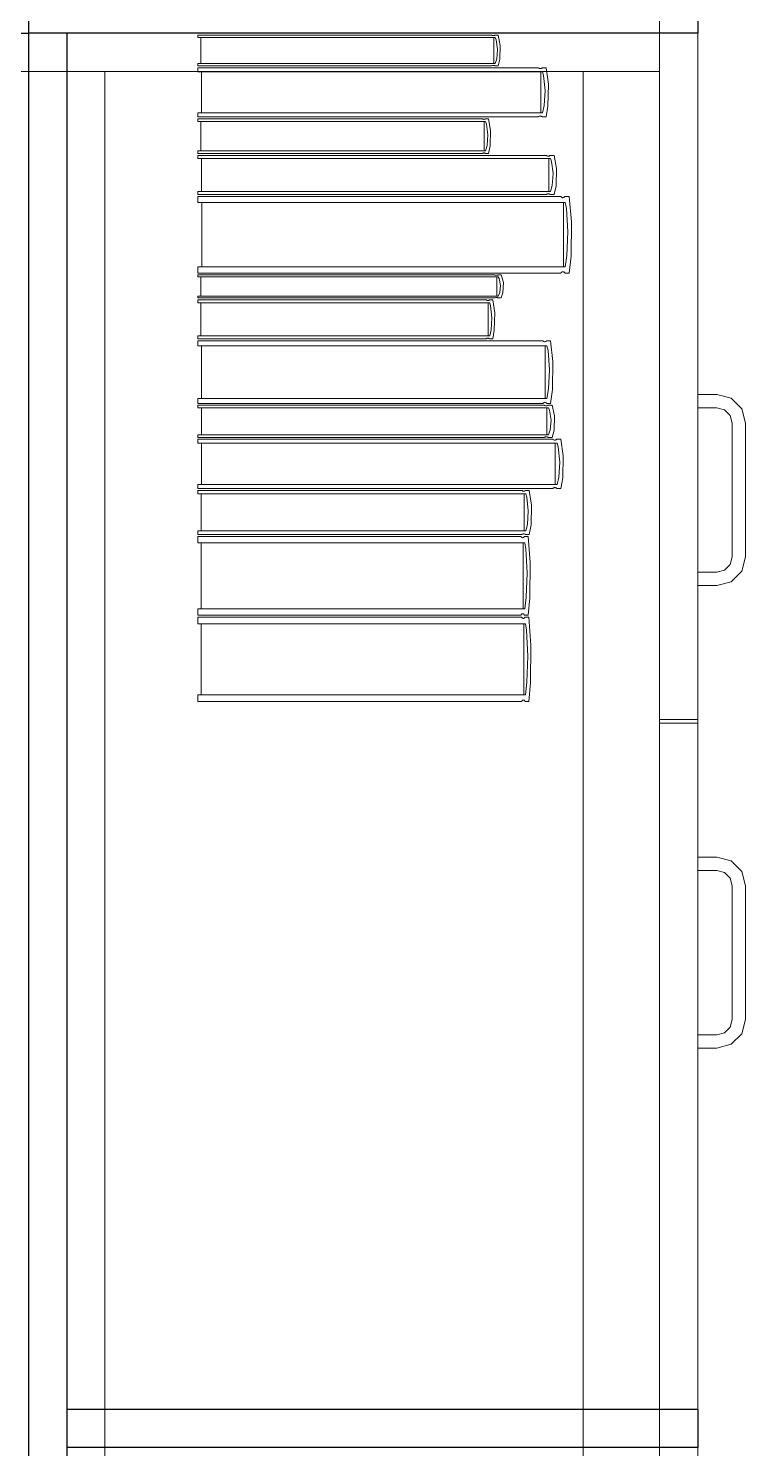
# Model space of a CAD drawing. Header units: inches. Extents: x -38 to 5698, y -33 to 92.
# Drawn here: x 105.21 to 105.585, y 25.155 to 25.898 of the extents above; entities that cross this region are included whole.
import ezdxf

# ---------------------------------------------------------------- set-up
doc = ezdxf.new("R2010")
doc.units = ezdxf.units.IN
doc.header["$MEASUREMENT"] = 0
doc.set_wipeout_variables(frame=1)
doc.linetypes.add('Wipeout_Contour', pattern=[1, 0, -1])
doc.layers.add('Interior - Mobiliario', color=7, linetype='Continuous')

msp = doc.modelspace()

# ---------------------------------------------------------------- linework, layer by layer
at = {"layer": 'Interior - Mobiliario', "color": 175, "linetype": 'Continuous', "lineweight": 13}
for p, q in [((105.23026, 25.89599), (105.23026, 24.43599)), ((105.54026, 25.89599), (105.23026, 25.89599)), ((105.54026, 24.43599), (105.54026, 25.89599)), ((105.45552, 25.88753), (105.45512, 25.88257)), ((105.45683, 25.8824), (105.45702, 25.88961)), ((105.4544, 25.88016), (105.29892, 25.88016)), ((105.29892, 25.88016), (105.29892, 25.87887)), ((105.29892, 25.87887), (105.45252, 25.87887)), ((105.45252, 25.87887), (105.45265, 25.87896)), ((105.45265, 25.87896), (105.45285, 25.87905)), ((105.45285, 25.87905), (105.45307, 25.87911)), ((105.45307, 25.87911), (105.4533, 25.87914)), ((105.4533, 25.87914), (105.45353, 25.87914)), ((105.45353, 25.87914), (105.45376, 25.8791)), ((105.45376, 25.8791), (105.45398, 25.87903)), ((105.45398, 25.87903), (105.45418, 25.87893)), ((105.45418, 25.87893), (105.45426, 25.87887)), ((105.45426, 25.87887), (105.45597, 25.87887)), ((105.45512, 25.88257), (105.4544, 25.88016)), ((105.45597, 25.87887), (105.45683, 25.8824)), ((105.50026, 25.87599), (105.25026, 25.87599)), ((105.47691, 25.87787), (105.29892, 25.87787)), ((105.29892, 25.87787), (105.29892, 25.87582)), ((105.29892, 25.87582), (105.47908, 25.87582)), ((105.30074, 25.87582), (105.30074, 25.85427)), ((105.47701, 25.87777), (105.47691, 25.87787)), ((105.47724, 25.87761), (105.47701, 25.87777)), ((105.47749, 25.87751), (105.47724, 25.87761)), ((105.47775, 25.87745), (105.47749, 25.87751)), ((105.47802, 25.87744), (105.47775, 25.87745)), ((105.47829, 25.87749), (105.47802, 25.87744)), ((105.47817, 25.85427), (105.47817, 25.87582)), ((105.47854, 25.87759), (105.47829, 25.87749)), ((105.47878, 25.87773), (105.47854, 25.87759)), ((105.47893, 25.87787), (105.47878, 25.87773)), ((105.4809, 25.87787), (105.47893, 25.87787)), ((105.47908, 25.87582), (105.47962, 25.87387)), ((105.47962, 25.87387), (105.48038, 25.86601)), ((105.48213, 25.86931), (105.4809, 25.87787)), ((105.54026, 25.87599), (105.50026, 25.87599)), ((105.48038, 25.86601), (105.47992, 25.85811)), ((105.4819, 25.85784), (105.48213, 25.86931)), ((105.47992, 25.85811), (105.47908, 25.85427)), ((105.4809, 25.85222), (105.4819, 25.85784)), ((105.47908, 25.85427), (105.29892, 25.85427)), ((105.29892, 25.85427), (105.29892, 25.85222)), ((105.29892, 25.85222), (105.47691, 25.85222)), ((105.44753, 25.85122), (105.29892, 25.85122)), ((105.29892, 25.85122), (105.29892, 25.84976)), ((105.29892, 25.84976), (105.44935, 25.84976)), ((105.30044, 25.84976), (105.30044, 25.83448)), ((105.44762, 25.85115), (105.44753, 25.85122)), ((105.44781, 25.85104), (105.44762, 25.85115)), ((105.44802, 25.85096), (105.44781, 25.85104)), ((105.44824, 25.85092), (105.44802, 25.85096)), ((105.44846, 25.85091), (105.44824, 25.85092)), ((105.44868, 25.85095), (105.44846, 25.85091)), ((105.44859, 25.83448), (105.44859, 25.84976)), ((105.4489, 25.85101), (105.44868, 25.85095)), ((105.44909, 25.85112), (105.4489, 25.85101)), ((105.44922, 25.85122), (105.44909, 25.85112)), ((105.45087, 25.85122), (105.44922, 25.85122)), ((105.44935, 25.84976), (105.4498, 25.84838)), ((105.45189, 25.84515), (105.45087, 25.85122)), ((105.47691, 25.85222), (105.47706, 25.85235)), ((105.47706, 25.85235), (105.47729, 25.8525)), ((105.47729, 25.8525), (105.47755, 25.8526)), ((105.47755, 25.8526), (105.47781, 25.85265)), ((105.47781, 25.85265), (105.47808, 25.85264)), ((105.47808, 25.85264), (105.47834, 25.85258)), ((105.47834, 25.85258), (105.47859, 25.85247)), ((105.47859, 25.85247), (105.47882, 25.85232)), ((105.47882, 25.85232), (105.47893, 25.85222)), ((105.47893, 25.85222), (105.4809, 25.85222)), ((105.4498, 25.84838), (105.45043, 25.8428)), ((105.45043, 25.8428), (105.45005, 25.8372)), ((105.4517, 25.83701), (105.45189, 25.84515)), ((105.44935, 25.83448), (105.29892, 25.83448)), ((105.29892, 25.83448), (105.29892, 25.83302)), ((105.45005, 25.8372), (105.44935, 25.83448)), ((105.45087, 25.83302), (105.4517, 25.83701)), ((105.29892, 25.83302), (105.44753, 25.83302)), ((105.48107, 25.83202), (105.29892, 25.83202)), ((105.29892, 25.83202), (105.29892, 25.83039)), ((105.29892, 25.83039), (105.48329, 25.83039)), ((105.30078, 25.83039), (105.30078, 25.81321)), ((105.44753, 25.83302), (105.44766, 25.83312)), ((105.44766, 25.83312), (105.44785, 25.83322)), ((105.44785, 25.83322), (105.44807, 25.83329)), ((105.44807, 25.83329), (105.44829, 25.83333)), ((105.44829, 25.83333), (105.44851, 25.83332)), ((105.44851, 25.83332), (105.44873, 25.83328)), ((105.44873, 25.83328), (105.44894, 25.8332)), ((105.44894, 25.8332), (105.44913, 25.83309)), ((105.44913, 25.83309), (105.44922, 25.83302)), ((105.44922, 25.83302), (105.45087, 25.83302)), ((105.48117, 25.83194), (105.48107, 25.83202)), ((105.48141, 25.83182), (105.48117, 25.83194)), ((105.48166, 25.83173), (105.48141, 25.83182)), ((105.48193, 25.83169), (105.48166, 25.83173)), ((105.48221, 25.83168), (105.48193, 25.83169)), ((105.48248, 25.83172), (105.48221, 25.83168)), ((105.48236, 25.81321), (105.48236, 25.83039)), ((105.48274, 25.8318), (105.48248, 25.83172)), ((105.48298, 25.83191), (105.48274, 25.8318)), ((105.48313, 25.83202), (105.48298, 25.83191)), ((105.48516, 25.83202), (105.48313, 25.83202)), ((105.48329, 25.83039), (105.48385, 25.82884)), ((105.48385, 25.82884), (105.48462, 25.82257)), ((105.48641, 25.8252), (105.48516, 25.83202)), ((105.48462, 25.82257), (105.48415, 25.81627)), ((105.48618, 25.81606), (105.48641, 25.8252)), ((105.48329, 25.81321), (105.29892, 25.81321)), ((105.29892, 25.81321), (105.29892, 25.81157)), ((105.48146, 25.8118), (105.48172, 25.81188)), ((105.48172, 25.81188), (105.48199, 25.81192)), ((105.48199, 25.81192), (105.48227, 25.81191)), ((105.48227, 25.81191), (105.48254, 25.81186)), ((105.48254, 25.81186), (105.48279, 25.81178)), ((105.48415, 25.81627), (105.48329, 25.81321)), ((105.48516, 25.81157), (105.48618, 25.81606)), ((105.29892, 25.81157), (105.48107, 25.81157)), ((105.48867, 25.81057), (105.29892, 25.81057)), ((105.29892, 25.81057), (105.29892, 25.80737)), ((105.29892, 25.80737), (105.49099, 25.80737)), ((105.30086, 25.80737), (105.30086, 25.77372)), ((105.48107, 25.81157), (105.48122, 25.81168)), ((105.48122, 25.81168), (105.48146, 25.8118)), ((105.48279, 25.81178), (105.48303, 25.81165)), ((105.48303, 25.81165), (105.48313, 25.81157)), ((105.48313, 25.81157), (105.48516, 25.81157)), ((105.48878, 25.81042), (105.48867, 25.81057)), ((105.48902, 25.81017), (105.48878, 25.81042)), ((105.48929, 25.81), (105.48902, 25.81017)), ((105.48957, 25.80991), (105.48929, 25.81)), ((105.48985, 25.8099), (105.48957, 25.80991)), ((105.49014, 25.80998), (105.48985, 25.8099)), ((105.49002, 25.77372), (105.49002, 25.80737)), ((105.49041, 25.81013), (105.49014, 25.80998)), ((105.49066, 25.81036), (105.49041, 25.81013)), ((105.49082, 25.81057), (105.49066, 25.81036)), ((105.49293, 25.81057), (105.49082, 25.81057)), ((105.49099, 25.80737), (105.49156, 25.80433)), ((105.49423, 25.79722), (105.49293, 25.81057)), ((105.49156, 25.80433), (105.49237, 25.79205)), ((105.49399, 25.7793), (105.49423, 25.79722)), ((105.49237, 25.79205), (105.49188, 25.77972)), ((105.49188, 25.77972), (105.49099, 25.77372)), ((105.49293, 25.77052), (105.49399, 25.7793)), ((105.49099, 25.77372), (105.29892, 25.77372)), ((105.29892, 25.77372), (105.29892, 25.77052)), ((105.29892, 25.77052), (105.48867, 25.77052)), ((105.45406, 25.76952), (105.29892, 25.76952)), ((105.29892, 25.76952), (105.29892, 25.76856)), ((105.29892, 25.76856), (105.45596, 25.76856)), ((105.3005, 25.76856), (105.3005, 25.75844)), ((105.45415, 25.76947), (105.45406, 25.76952)), ((105.45435, 25.7694), (105.45415, 25.76947)), ((105.45457, 25.76935), (105.45435, 25.7694)), ((105.4548, 25.76932), (105.45457, 25.76935)), ((105.45503, 25.76932), (105.4548, 25.76932)), ((105.45526, 25.76934), (105.45503, 25.76932)), ((105.45516, 25.75844), (105.45516, 25.76856)), ((105.45548, 25.76939), (105.45526, 25.76934)), ((105.45569, 25.76946), (105.45548, 25.76939)), ((105.45582, 25.76952), (105.45569, 25.76946)), ((105.45754, 25.76952), (105.45582, 25.76952)), ((105.45596, 25.76856), (105.45643, 25.76764)), ((105.45643, 25.76764), (105.45709, 25.76395)), ((105.45861, 25.76551), (105.45754, 25.76952)), ((105.48867, 25.77052), (105.48883, 25.77073)), ((105.48883, 25.77073), (105.48908, 25.77096)), ((105.48908, 25.77096), (105.48935, 25.77112)), ((105.48935, 25.77112), (105.48963, 25.77119)), ((105.48963, 25.77119), (105.48992, 25.77118)), ((105.48992, 25.77118), (105.4902, 25.77109)), ((105.4902, 25.77109), (105.49046, 25.77092)), ((105.49046, 25.77092), (105.49071, 25.77068)), ((105.49071, 25.77068), (105.49082, 25.77052)), ((105.49082, 25.77052), (105.49293, 25.77052)), ((105.45669, 25.76025), (105.45596, 25.75844)), ((105.45709, 25.76395), (105.45669, 25.76025)), ((105.45754, 25.75748), (105.45841, 25.76012)), ((105.45841, 25.76012), (105.45861, 25.76551)), ((105.45596, 25.75844), (105.29892, 25.75844)), ((105.29892, 25.75844), (105.29892, 25.75748)), ((105.29892, 25.75748), (105.45406, 25.75748)), ((105.44965, 25.75648), (105.29892, 25.75648)), ((105.29892, 25.75648), (105.29892, 25.75485)), ((105.29892, 25.75485), (105.45149, 25.75485)), ((105.30046, 25.75485), (105.30046, 25.73773)), ((105.44973, 25.7564), (105.44965, 25.75648)), ((105.44993, 25.75628), (105.44973, 25.7564)), ((105.45014, 25.75619), (105.44993, 25.75628)), ((105.45036, 25.75615), (105.45014, 25.75619)), ((105.45059, 25.75614), (105.45036, 25.75615)), ((105.45081, 25.75618), (105.45059, 25.75614)), ((105.45072, 25.73773), (105.45072, 25.75485)), ((105.45103, 25.75626), (105.45081, 25.75618)), ((105.45123, 25.75637), (105.45103, 25.75626)), ((105.45136, 25.75648), (105.45123, 25.75637)), ((105.45303, 25.75648), (105.45136, 25.75648)), ((105.45149, 25.75485), (105.45195, 25.75331)), ((105.45195, 25.75331), (105.45259, 25.74706)), ((105.45407, 25.74969), (105.45303, 25.75648)), ((105.45406, 25.75748), (105.45419, 25.75755)), ((105.45419, 25.75755), (105.4544, 25.75761)), ((105.4544, 25.75761), (105.45462, 25.75766)), ((105.45462, 25.75766), (105.45485, 25.75768)), ((105.45485, 25.75768), (105.45508, 25.75768)), ((105.45508, 25.75768), (105.45531, 25.75765)), ((105.45531, 25.75765), (105.45553, 25.7576)), ((105.45553, 25.7576), (105.45573, 25.75753)), ((105.45573, 25.75753), (105.45582, 25.75748)), ((105.45582, 25.75748), (105.45754, 25.75748)), ((105.45259, 25.74706), (105.4522, 25.74078)), ((105.45387, 25.74057), (105.45407, 25.74969)), ((105.45149, 25.73773), (105.29892, 25.73773)), ((105.29892, 25.73773), (105.29892, 25.7361)), ((105.4522, 25.74078), (105.45149, 25.73773)), ((105.45303, 25.7361), (105.45387, 25.74057)), ((105.29892, 25.7361), (105.44965, 25.7361)), ((105.47921, 25.7351), (105.29892, 25.7351)), ((105.29892, 25.7351), (105.29892, 25.73248)), ((105.29892, 25.73248), (105.48141, 25.73248)), ((105.30076, 25.73248), (105.30076, 25.70493)), ((105.44965, 25.7361), (105.44977, 25.73621)), ((105.44977, 25.73621), (105.44997, 25.73633)), ((105.44997, 25.73633), (105.45019, 25.73641)), ((105.45019, 25.73641), (105.45041, 25.73644)), ((105.45041, 25.73644), (105.45064, 25.73644)), ((105.45064, 25.73644), (105.45086, 25.73639)), ((105.45086, 25.73639), (105.45107, 25.73631)), ((105.45107, 25.73631), (105.45127, 25.73618)), ((105.45127, 25.73618), (105.45136, 25.7361)), ((105.45136, 25.7361), (105.45303, 25.7361)), ((105.47931, 25.73498), (105.47921, 25.7351)), ((105.47955, 25.73478), (105.47931, 25.73498)), ((105.4798, 25.73464), (105.47955, 25.73478)), ((105.48007, 25.73456), (105.4798, 25.73464)), ((105.48034, 25.73455), (105.48007, 25.73456)), ((105.48061, 25.73461), (105.48034, 25.73455)), ((105.48049, 25.70493), (105.48049, 25.73248)), ((105.48086, 25.73474), (105.48061, 25.73461)), ((105.4811, 25.73493), (105.48086, 25.73474)), ((105.48125, 25.7351), (105.4811, 25.73493)), ((105.48326, 25.7351), (105.48125, 25.7351)), ((105.48141, 25.73248), (105.48196, 25.72999)), ((105.4845, 25.72416), (105.48326, 25.7351)), ((105.48196, 25.72999), (105.48273, 25.71994)), ((105.48427, 25.7095), (105.4845, 25.72416)), ((105.48273, 25.71994), (105.48226, 25.70984)), ((105.48226, 25.70984), (105.48141, 25.70493)), ((105.48326, 25.7023), (105.48427, 25.7095)), ((105.48141, 25.70493), (105.29892, 25.70493)), ((105.29892, 25.70493), (105.29892, 25.7023)), ((105.29892, 25.7023), (105.47921, 25.7023)), ((105.48001, 25.7013), (105.29892, 25.7013)), ((105.29892, 25.7013), (105.29892, 25.69996)), ((105.47921, 25.7023), (105.47936, 25.70248)), ((105.47936, 25.70248), (105.4796, 25.70267)), ((105.4796, 25.70267), (105.47986, 25.70279)), ((105.47986, 25.70279), (105.48013, 25.70285)), ((105.48011, 25.70124), (105.48001, 25.7013)), ((105.48035, 25.70114), (105.48011, 25.70124)), ((105.48013, 25.70285), (105.4804, 25.70284)), ((105.4806, 25.70107), (105.48035, 25.70114)), ((105.4804, 25.70284), (105.48066, 25.70277)), ((105.48087, 25.70103), (105.4806, 25.70107)), ((105.48066, 25.70277), (105.48092, 25.70263)), ((105.48114, 25.70102), (105.48087, 25.70103)), ((105.48092, 25.70263), (105.48115, 25.70243)), ((105.48141, 25.70105), (105.48114, 25.70102)), ((105.48115, 25.70243), (105.48125, 25.7023)), ((105.48125, 25.7023), (105.48326, 25.7023)), ((105.48167, 25.70112), (105.48141, 25.70105)), ((105.48191, 25.70121), (105.48167, 25.70112)), ((105.48206, 25.7013), (105.48191, 25.70121)), ((105.48407, 25.7013), (105.48206, 25.7013)), ((105.48532, 25.69571), (105.48407, 25.7013)), ((105.57026, 25.70699), (105.56026, 25.70699)), ((105.56026, 25.70699), (105.56026, 25.69999)), ((105.57776, 25.70498), (105.57026, 25.70699)), ((105.58325, 25.69949), (105.57776, 25.70498)), ((105.29892, 25.69996), (105.48222, 25.69996)), ((105.30077, 25.69996), (105.30077, 25.68588)), ((105.4813, 25.68588), (105.4813, 25.69996)), ((105.48222, 25.69996), (105.48277, 25.69869)), ((105.48277, 25.69869), (105.48354, 25.69355)), ((105.48354, 25.69355), (105.48307, 25.68839)), ((105.48509, 25.68822), (105.48532, 25.69571)), ((105.56026, 25.69999), (105.57026, 25.69999)), ((105.57026, 25.69999), (105.57426, 25.69891)), ((105.57426, 25.69891), (105.57719, 25.69599)), ((105.57719, 25.69599), (105.57826, 25.69199)), ((105.58526, 25.69199), (105.58325, 25.69949)), ((105.48222, 25.68588), (105.29892, 25.68588)), ((105.29892, 25.68588), (105.29892, 25.68454)), ((105.48307, 25.68839), (105.48222, 25.68588)), ((105.48407, 25.68454), (105.48509, 25.68822)), ((105.57826, 25.69199), (105.57826, 25.62199)), ((105.58526, 25.62199), (105.58526, 25.69199)), ((105.29892, 25.68454), (105.48001, 25.68454)), ((105.48445, 25.68354), (105.29892, 25.68354)), ((105.29892, 25.68354), (105.29892, 25.68148)), ((105.29892, 25.68148), (105.48672, 25.68148)), ((105.30081, 25.68148), (105.30081, 25.65986)), ((105.48001, 25.68454), (105.48016, 25.68463)), ((105.48016, 25.68463), (105.4804, 25.68472)), ((105.4804, 25.68472), (105.48066, 25.68479)), ((105.48066, 25.68479), (105.48093, 25.68482)), ((105.48093, 25.68482), (105.4812, 25.68481)), ((105.4812, 25.68481), (105.48147, 25.68478)), ((105.48147, 25.68478), (105.48172, 25.68471)), ((105.48172, 25.68471), (105.48196, 25.6846)), ((105.48196, 25.6846), (105.48206, 25.68454)), ((105.48206, 25.68454), (105.48407, 25.68454)), ((105.48456, 25.68344), (105.48445, 25.68354)), ((105.4848, 25.68328), (105.48456, 25.68344)), ((105.48506, 25.68317), (105.4848, 25.68328)), ((105.48533, 25.68311), (105.48506, 25.68317)), ((105.48561, 25.68311), (105.48533, 25.68311)), ((105.48589, 25.68316), (105.48561, 25.68311)), ((105.48577, 25.65986), (105.48577, 25.68148)), ((105.48615, 25.68325), (105.48589, 25.68316)), ((105.4864, 25.6834), (105.48615, 25.68325)), ((105.48655, 25.68354), (105.4864, 25.6834)), ((105.48862, 25.68354), (105.48655, 25.68354)), ((105.48672, 25.68148), (105.48728, 25.67953)), ((105.48728, 25.67953), (105.48807, 25.67163)), ((105.48989, 25.67495), (105.48862, 25.68354)), ((105.48807, 25.67163), (105.48759, 25.66371)), ((105.48965, 25.66344), (105.48989, 25.67495)), ((105.48759, 25.66371), (105.48672, 25.65986)), ((105.48862, 25.6578), (105.48965, 25.66344)), ((105.48672, 25.65986), (105.29892, 25.65986)), ((105.29892, 25.65986), (105.29892, 25.6578)), ((105.29892, 25.6578), (105.48445, 25.6578)), ((105.46832, 25.6568), (105.29892, 25.6568)), ((105.29892, 25.6568), (105.29892, 25.65495)), ((105.46842, 25.65671), (105.46832, 25.6568)), ((105.46864, 25.65657), (105.46842, 25.65671)), ((105.46887, 25.65647), (105.46864, 25.65657)), ((105.46912, 25.65642), (105.46887, 25.65647)), ((105.46938, 25.65641), (105.46912, 25.65642)), ((105.46963, 25.65645), (105.46938, 25.65641)), ((105.46987, 25.65654), (105.46963, 25.65645)), ((105.4701, 25.65667), (105.46987, 25.65654)), ((105.47024, 25.6568), (105.4701, 25.65667)), ((105.47212, 25.6568), (105.47024, 25.6568)), ((105.47329, 25.6491), (105.47212, 25.6568)), ((105.48445, 25.6578), (105.48461, 25.65794)), ((105.48461, 25.65794), (105.48485, 25.65808)), ((105.48485, 25.65808), (105.48512, 25.65818)), ((105.48512, 25.65818), (105.48539, 25.65823)), ((105.48539, 25.65823), (105.48567, 25.65822)), ((105.48567, 25.65822), (105.48595, 25.65816)), ((105.48595, 25.65816), (105.48621, 25.65805)), ((105.48621, 25.65805), (105.48645, 25.6579)), ((105.48645, 25.6579), (105.48655, 25.6578)), ((105.48655, 25.6578), (105.48862, 25.6578)), ((105.29892, 25.65495), (105.47039, 25.65495)), ((105.30065, 25.65495), (105.30065, 25.63555)), ((105.46952, 25.63555), (105.46952, 25.65495)), ((105.47039, 25.65495), (105.4709, 25.6532)), ((105.4709, 25.6532), (105.47163, 25.64612)), ((105.47307, 25.63877), (105.47329, 25.6491)), ((105.47163, 25.64612), (105.47119, 25.63901)), ((105.47039, 25.63555), (105.29892, 25.63555)), ((105.29892, 25.63555), (105.29892, 25.6337)), ((105.29892, 25.6337), (105.46832, 25.6337)), ((105.46832, 25.6337), (105.46846, 25.63383)), ((105.46846, 25.63383), (105.46869, 25.63396)), ((105.46869, 25.63396), (105.46893, 25.63405)), ((105.46893, 25.63405), (105.46918, 25.63409)), ((105.46918, 25.63409), (105.46944, 25.63409)), ((105.46944, 25.63409), (105.46969, 25.63403)), ((105.46969, 25.63403), (105.46992, 25.63393)), ((105.46992, 25.63393), (105.47014, 25.63379)), ((105.47014, 25.63379), (105.47024, 25.6337)), ((105.47024, 25.6337), (105.47212, 25.6337)), ((105.47119, 25.63901), (105.47039, 25.63555)), ((105.47212, 25.6337), (105.47307, 25.63877)), ((105.46775, 25.6327), (105.29892, 25.6327)), ((105.29892, 25.6327), (105.29892, 25.62941)), ((105.29892, 25.62941), (105.46981, 25.62941)), ((105.30064, 25.62941), (105.30064, 25.59484)), ((105.46784, 25.63254), (105.46775, 25.6327)), ((105.46806, 25.63229), (105.46784, 25.63254)), ((105.4683, 25.63212), (105.46806, 25.63229)), ((105.46855, 25.63203), (105.4683, 25.63212)), ((105.4688, 25.63202), (105.46855, 25.63203)), ((105.46905, 25.63209), (105.4688, 25.63202)), ((105.46895, 25.59484), (105.46895, 25.62941)), ((105.46929, 25.63225), (105.46905, 25.63209)), ((105.46952, 25.63248), (105.46929, 25.63225)), ((105.46966, 25.6327), (105.46952, 25.63248)), ((105.47153, 25.6327), (105.46966, 25.6327)), ((105.46981, 25.62941), (105.47032, 25.62629)), ((105.47032, 25.62629), (105.47104, 25.61367)), ((105.47269, 25.61898), (105.47153, 25.6327)), ((105.47248, 25.60057), (105.47269, 25.61898)), ((105.57826, 25.62199), (105.57719, 25.61799)), ((105.58325, 25.61449), (105.58526, 25.62199)), ((105.47104, 25.61367), (105.4706, 25.601)), ((105.56026, 25.61399), (105.56026, 25.60699)), ((105.57026, 25.61399), (105.56026, 25.61399)), ((105.57426, 25.61506), (105.57026, 25.61399)), ((105.57719, 25.61799), (105.57426, 25.61506)), ((105.57776, 25.609), (105.58325, 25.61449)), ((105.56026, 25.60699), (105.57026, 25.60699)), ((105.57026, 25.60699), (105.57776, 25.609)), ((105.4706, 25.601), (105.46981, 25.59484)), ((105.47153, 25.59155), (105.47248, 25.60057)), ((105.46981, 25.59484), (105.29892, 25.59484)), ((105.29892, 25.59484), (105.29892, 25.59155)), ((105.29892, 25.59155), (105.46775, 25.59155)), ((105.46809, 25.59055), (105.29892, 25.59055)), ((105.29892, 25.59055), (105.29892, 25.58701)), ((105.46775, 25.59155), (105.46789, 25.59177)), ((105.46789, 25.59177), (105.46811, 25.592)), ((105.46818, 25.59037), (105.46809, 25.59055)), ((105.46811, 25.592), (105.46835, 25.59216)), ((105.4684, 25.59011), (105.46818, 25.59037)), ((105.46835, 25.59216), (105.4686, 25.59223)), ((105.46864, 25.58992), (105.4684, 25.59011)), ((105.4686, 25.59223), (105.46886, 25.59222)), ((105.46889, 25.58982), (105.46864, 25.58992)), ((105.46886, 25.59222), (105.46911, 25.59213)), ((105.46914, 25.58981), (105.46889, 25.58982)), ((105.46911, 25.59213), (105.46934, 25.59196)), ((105.46939, 25.58989), (105.46914, 25.58981)), ((105.46934, 25.59196), (105.46956, 25.59171)), ((105.46964, 25.59006), (105.46939, 25.58989)), ((105.46956, 25.59171), (105.46966, 25.59155)), ((105.46986, 25.59031), (105.46964, 25.59006)), ((105.46966, 25.59155), (105.47153, 25.59155)), ((105.47, 25.59055), (105.46986, 25.59031)), ((105.47188, 25.59055), (105.47, 25.59055)), ((105.47304, 25.57581), (105.47188, 25.59055)), ((105.29892, 25.58701), (105.47015, 25.58701)), ((105.30065, 25.58701), (105.30065, 25.5499)), ((105.46929, 25.5499), (105.46929, 25.58701)), ((105.47015, 25.58701), (105.47066, 25.58366)), ((105.47066, 25.58366), (105.47139, 25.57011)), ((105.47283, 25.55605), (105.47304, 25.57581)), ((105.47139, 25.57011), (105.47095, 25.55651)), ((105.47095, 25.55651), (105.47015, 25.5499)), ((105.47188, 25.54636), (105.47283, 25.55605)), ((105.47015, 25.5499), (105.29892, 25.5499)), ((105.29892, 25.5499), (105.29892, 25.54636)), ((105.29892, 25.54636), (105.46809, 25.54636)), ((105.46809, 25.54636), (105.46823, 25.5466)), ((105.46823, 25.5466), (105.46845, 25.54685)), ((105.46845, 25.54685), (105.46869, 25.54702)), ((105.46869, 25.54702), (105.46894, 25.5471)), ((105.46894, 25.5471), (105.4692, 25.54709)), ((105.4692, 25.54709), (105.46945, 25.54699)), ((105.46945, 25.54699), (105.46969, 25.5468)), ((105.46969, 25.5468), (105.46991, 25.54653)), ((105.46991, 25.54653), (105.47, 25.54636)), ((105.47, 25.54636), (105.47188, 25.54636)), ((105.56026, 25.53699), (105.54026, 25.53699)), ((105.56026, 25.53499), (105.54026, 25.53499)), ((105.56026, 25.46499), (105.57026, 25.46499)), ((105.56026, 25.45799), (105.56026, 25.46499)), ((105.57026, 25.46499), (105.57776, 25.46298)), ((105.57776, 25.46298), (105.58325, 25.45749)), ((105.57026, 25.45799), (105.56026, 25.45799)), ((105.57426, 25.45691), (105.57026, 25.45799)), ((105.57719, 25.45399), (105.57426, 25.45691)), ((105.58325, 25.45749), (105.58526, 25.44999)), ((105.57826, 25.44999), (105.57719, 25.45399)), ((105.57826, 25.37999), (105.57826, 25.44999)), ((105.58526, 25.44999), (105.58526, 25.37999)), ((105.57426, 25.37306), (105.57719, 25.37599)), ((105.57719, 25.37599), (105.57826, 25.37999)), ((105.58526, 25.37999), (105.58325, 25.37249)), ((105.56026, 25.37199), (105.57026, 25.37199)), ((105.56026, 25.36499), (105.56026, 25.37199)), ((105.57026, 25.37199), (105.57426, 25.37306)), ((105.57776, 25.367), (105.57026, 25.36499)), ((105.58325, 25.37249), (105.57776, 25.367)), ((105.57026, 25.36499), (105.56026, 25.36499))]:
    msp.add_line(p, q, dxfattribs=at)

# ---------------------------------------------------------------- next in the draw order: wipeouts: each hides what was drawn before it
at = {"color": 254, "linetype": 'Wipeout_Contour', "lineweight": 0, "ltscale": 3269.367765}
msp.add_wipeout([(105.56026, 25.15599), (105.56026, 25.17599), (105.23026, 25.17599), (105.23026, 25.15599)], dxfattribs=at).dxf.layer = 'Interior - Mobiliario'

# ---------------------------------------------------------------- next in the draw order: linework, layer by layer
at = {"layer": 'Interior - Mobiliario', "color": 175, "linetype": 'Continuous', "lineweight": 13}
for p, q in [((105.25026, 24.45599), (105.25026, 25.87599)), ((105.50026, 25.87599), (105.50026, 24.45599)), ((105.54026, 24.45599), (105.54026, 25.87599)), ((105.54026, 25.17599), (105.54026, 25.53499)), ((105.56026, 25.17599), (105.56026, 25.53499)), ((105.23026, 25.17599), (105.23026, 25.15599)), ((105.56026, 25.17599), (105.23026, 25.17599)), ((105.56026, 25.17599), (105.54026, 25.17599)), ((105.56026, 25.15599), (105.56026, 25.17599)), ((105.56026, 25.15599), (105.56026, 25.17599)), ((105.23026, 25.15599), (105.56026, 25.15599)), ((105.54026, 25.15599), (105.54026, 24.79699)), ((105.56026, 25.15599), (105.54026, 25.15599)), ((105.56026, 25.15599), (105.56026, 24.79699))]:
    msp.add_line(p, q, dxfattribs=at)
at = {"layer": 'Interior - Mobiliario', "color": 175, "linetype": 'Continuous', "lineweight": 30}
for p, q in [((105.56026, 25.17599), (105.23026, 25.17599)), ((105.23026, 25.17599), (105.23026, 25.15599)), ((105.56026, 25.17599), (105.56026, 25.15599)), ((105.56026, 25.15599), (105.23026, 25.15599))]:
    msp.add_line(p, q, dxfattribs=at)

# ---------------------------------------------------------------- next in the draw order: wipeouts: each hides what was drawn before it
at = {"color": 254, "linetype": 'Wipeout_Contour', "lineweight": 0, "ltscale": 3268.669357}
msp.add_wipeout([(105.23026, 24.43599), (105.23026, 25.89599), (105.21026, 25.89599), (105.21026, 24.43599)], dxfattribs=at).dxf.layer = 'Interior - Mobiliario'

# ---------------------------------------------------------------- next in the draw order: linework, layer by layer
at = {"layer": 'Interior - Mobiliario', "color": 175, "linetype": 'Continuous', "lineweight": 30}
for p, q in [((105.23026, 25.89599), (105.21026, 25.89599)), ((105.21026, 25.89599), (105.21026, 24.43599)), ((105.23026, 25.89599), (105.23026, 24.43599))]:
    msp.add_line(p, q, dxfattribs=at)
at = {"layer": 'Interior - Mobiliario', "color": 175, "linetype": 'Continuous', "lineweight": 13}
for p, q in [((105.21026, 25.89599), (105.21026, 24.43599)), ((105.23026, 25.89599), (105.21026, 25.89599)), ((105.23026, 24.43599), (105.23026, 25.89599)), ((105.17026, 25.87599), (105.21026, 25.87599)), ((105.21026, 25.87599), (105.21026, 24.45599)), ((105.25026, 25.87599), (105.21026, 25.87599)), ((105.21026, 25.87599), (105.21026, 24.45599)), ((105.23026, 25.17599), (105.23026, 25.15599)), ((105.56026, 25.17599), (105.23026, 25.17599)), ((105.23026, 25.15599), (105.56026, 25.15599))]:
    msp.add_line(p, q, dxfattribs=at)

# ---------------------------------------------------------------- next in the draw order: wipeouts: each hides what was drawn before it
at = {"color": 254, "linetype": 'Wipeout_Contour', "lineweight": 0, "ltscale": 3269.420261}
msp.add_wipeout([(105.56026, 25.89599), (105.56026, 25.91599), (105.21026, 25.91599), (105.21026, 25.89599)], dxfattribs=at).dxf.layer = 'Interior - Mobiliario'

# ---------------------------------------------------------------- next in the draw order: linework, layer by layer
at = {"layer": 'Interior - Mobiliario', "color": 175, "linetype": 'Continuous', "lineweight": 30}
for p, q in [((105.21026, 25.91599), (105.21026, 25.89599)), ((105.21026, 25.91599), (105.21026, 25.89599)), ((105.56026, 25.91599), (105.56026, 25.89599)), ((104.86026, 25.89599), (105.21026, 25.89599)), ((105.19026, 25.89599), (105.21026, 25.89599)), ((105.56026, 25.89599), (105.21026, 25.89599)), ((105.21026, 25.89599), (105.21026, 24.43599))]:
    msp.add_line(p, q, dxfattribs=at)
at = {"layer": 'Interior - Mobiliario', "color": 175, "linetype": 'Continuous', "lineweight": 13}
for p, q in [((105.21026, 25.91599), (105.21026, 25.89599)), ((105.21026, 25.91599), (105.21026, 25.87599)), ((105.21026, 24.41599), (105.21026, 25.91599)), ((105.21026, 25.91599), (105.21026, 25.89599)), ((105.21026, 25.91599), (105.21026, 25.87599)), ((105.21026, 24.41599), (105.21026, 25.91599)), ((105.54026, 25.87599), (105.54026, 25.91599)), ((105.56026, 25.89599), (105.56026, 25.91599)), ((105.56026, 25.91599), (105.56026, 24.41599)), ((105.21026, 25.89599), (104.86026, 25.89599)), ((104.86026, 25.89599), (105.21026, 25.89599)), ((105.19026, 25.89599), (105.21026, 25.89599)), ((105.21026, 25.89599), (105.56026, 25.89599)), ((105.21026, 25.89599), (105.21026, 24.43599)), ((105.56026, 25.89599), (105.21026, 25.89599)), ((105.21026, 25.89599), (105.21026, 24.43599)), ((105.21026, 25.89599), (105.21026, 24.43599)), ((105.23026, 25.89599), (105.23026, 24.43599)), ((105.56026, 25.89599), (105.23026, 25.89599)), ((105.23026, 25.89599), (105.23026, 24.43599)), ((105.54026, 25.89599), (105.23026, 25.89599)), ((105.23026, 25.89599), (105.23026, 24.43599)), ((105.54026, 25.89599), (105.23026, 25.89599)), ((105.45252, 25.89499), (105.29892, 25.89499)), ((105.29892, 25.89499), (105.29892, 25.8937)), ((105.29892, 25.8937), (105.4544, 25.8937)), ((105.30049, 25.8937), (105.30049, 25.88016)), ((105.45261, 25.89492), (105.45252, 25.89499)), ((105.45281, 25.89483), (105.45261, 25.89492)), ((105.45302, 25.89476), (105.45281, 25.89483)), ((105.45325, 25.89472), (105.45302, 25.89476)), ((105.45348, 25.89472), (105.45325, 25.89472)), ((105.45371, 25.89475), (105.45348, 25.89472)), ((105.45361, 25.88016), (105.45361, 25.8937)), ((105.45393, 25.89481), (105.45371, 25.89475)), ((105.45413, 25.8949), (105.45393, 25.89481)), ((105.45426, 25.89499), (105.45413, 25.8949)), ((105.45597, 25.89499), (105.45426, 25.89499)), ((105.4544, 25.8937), (105.45486, 25.89247)), ((105.45702, 25.88961), (105.45597, 25.89499)), ((105.54026, 24.43599), (105.54026, 25.89599)), ((105.54026, 24.43599), (105.54026, 25.89599)), ((105.54026, 25.89599), (105.54026, 25.53699)), ((105.56026, 25.89599), (105.54026, 25.89599)), ((105.56026, 24.43599), (105.56026, 25.89599)), ((105.56026, 24.43599), (105.56026, 25.89599)), ((105.56026, 25.89599), (105.56026, 25.53699)), ((105.45486, 25.89247), (105.45552, 25.88753))]:
    msp.add_line(p, q, dxfattribs=at)

doc.saveas('drawing.dxf')
